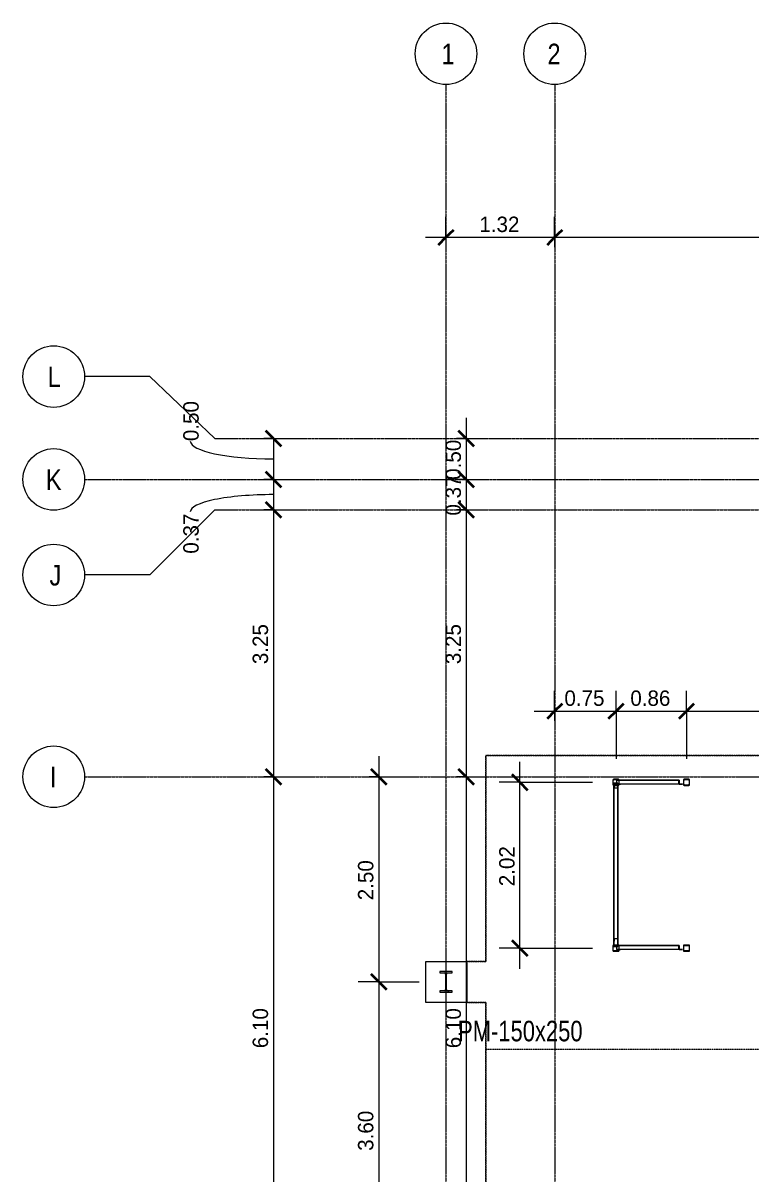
# Model space of a CAD drawing. Header units: centimetres. Extents: x -13763 to -5005, y -754 to 6606.
# Drawn here: x -13763 to -12877, y 5206 to 6606 of the extents above; entities that cross this region are included whole.
import ezdxf

# ---------------------------------------------------------------- set-up
doc = ezdxf.new("R2010")
doc.units = ezdxf.units.CM
doc.linetypes.add('_Overhead', pattern=[0.47625, 0.3175, -0.15875])
doc.linetypes.add('Grid Line', pattern=[2.2225, 1.27, -0.3175, 0.3175, -0.3175])
for name, color, linetype, lineweight in [('A-ANNO-DIMS', 7, 'Continuous', 9), ('A-ANNO-DIMS-125', 7, 'Continuous', 9), ('A-FLOR', 7, 'Continuous', 9), ('S-BEAM', 7, 'Continuous', 9), ('S-COLS', 7, 'Continuous', 9), ('S-COLS-IDEN', 7, 'Continuous', 9), ('S-GRID', 7, 'Continuous', 9), ('S-GRID-IDEN', 7, 'Continuous', 9)]:
    doc.layers.add(name, color=color, linetype=linetype, lineweight=lineweight)
doc.styles.add('Century Gothic', font='GOTHIC.TTF', dxfattribs={"width": 0.8, "height": 25})
doc.styles.add('Century Gothic_1', font='GOTHIC.TTF', dxfattribs={"height": 18.75})
doc.styles.add('Saira Condensed', font='SairaCondensed-Regular.ttf', dxfattribs={"height": 25})
doc.dimstyles.new('FCA_N_Cotas_E100', dxfattribs={"dimscale": 30.48, "dimtxt": 19.578155, "dimasz": 0.615157, "dimexe": 0.82021, "dimexo": 0.82021, "dimgap": 0.04101, "dimtad": 1, "dimlfac": 0.01, "dimrnd": 0.01, "dimzin": 0, "dimdsep": 46, "dimtxsty": 'Century Gothic_1', "dimblk1": 'OBLIQUE', "dimblk2": 'OBLIQUE', "dimsah": 1, "dimcen": 0.09, "dimdle": 0.82021, "dimadec": 3, "dimazin": 2, "dimtfac": 1, "dimtdec": 4, "dimtix": 1, "dimtmove": 1, "dimatfit": 3, "dimfxl": 1, "dimtvp": 1, "dimtolj": 1, "dimtzin": 0, "dimarcsym": 2})
doc.dimstyles.new('FCA_N_Cotas_E100_1', dxfattribs={"dimscale": 30.48, "dimtxt": 19.578155, "dimasz": 0.615157, "dimexe": 0.82021, "dimexo": 0.82021, "dimgap": 0.04101, "dimtad": 1, "dimlfac": 0.01, "dimrnd": 0.01, "dimzin": 0, "dimdsep": 46, "dimtxsty": 'Century Gothic_1', "dimblk1": 'OBLIQUE', "dimblk2": 'OBLIQUE', "dimsah": 1, "dimcen": 0.09, "dimdle": 0.82021, "dimadec": 3, "dimazin": 2, "dimtfac": 1, "dimtdec": 4, "dimtix": 1, "dimtmove": 0, "dimatfit": 3, "dimfxl": 1, "dimtvp": 1, "dimtolj": 1, "dimtzin": 0, "dimarcsym": 2})

# ---------------------------------------------------------------- blocks, each defined once
blk = doc.blocks.new('UC-Perfil universal-Pilar - 150 x 250-V14-N01 - Planta - Detalle planta 02')
at = {"layer": 'S-COLS'}
h = blk.add_hatch(dxfattribs=at)
h.set_pattern_fill('FP_18', color=256, style=0, pattern_type=2)
h.set_pattern_definition([(225, (-10281.46, 6171.33), (31.4309, -31.4309), []), (225, (-10281.46, 6123.703), (31.4309, -31.4309), [])])
h.paths.add_polyline_path([(7.5, 12.5), (-7.5, 12.5), (-7.5, 11), (-2, 11), (-0.9, 10.5), (-0.5, 9.4), (-0.5, -9.4), (-0.9, -10.5), (-2, -11), (-7.5, -11), (-7.5, -12.5), (7.5, -12.5), (7.5, -11), (2, -11), (0.9, -10.5), (0.5, -9.4), (0.5, 9.4), (0.9, 10.5), (2, 11), (7.5, 11)])
at = {"layer": 'S-COLS', "lineweight": 18}
for p, q in [((7.5, 12.5), (-7.5, 12.5)), ((-7.5, 12.5), (-7.5, 11)), ((-7.5, 11), (-2, 11)), ((-0.5, 9.4), (-0.5, -9.4)), ((0.5, -9.4), (0.5, 9.4)), ((2, 11), (7.5, 11)), ((7.5, 11), (7.5, 12.5)), ((-2, -11), (-7.5, -11)), ((-7.5, -11), (-7.5, -12.5)), ((-7.5, -12.5), (7.5, -12.5)), ((7.5, -11), (2, -11)), ((7.5, -12.5), (7.5, -11))]:
    blk.add_line(p, q, dxfattribs=at)
for centre, start, end in [((-2, 9.4), 0, 90), ((2, 9.4), 90, 180), ((-2, -9.4), 270, 0), ((2, -9.4), 180, 270)]:
    blk.add_arc(centre, 1.52, start, end, dxfattribs=at)
blk = doc.blocks.new('HSS Rectangular-Column - 75 x 75-1752346-N01 - Planta - Detalle planta 02')
at = {"layer": 'S-COLS'}
h = blk.add_hatch(dxfattribs=at)
h.set_pattern_fill('FP_21', color=256, style=0, pattern_type=2)
h.set_pattern_definition([(45, (9988.453, -6414.243), (-31.4309, 31.4309), []), (45, (9988.453, -6366.62), (-31.4309, 31.4309), [])])
h.paths.add_polyline_path([(-2.5, -3.8), (2.8, -3.8), (3.5, -3.5), (3.7, -2.8), (3.7, 2.8), (3.5, 3.5), (2.8, 3.7), (-2.8, 3.7), (-3.5, 3.5), (-3.8, 2.8), (-3.8, -2.8), (-3.5, -3.5), (-2.8, -3.8)])
h.paths.add_polyline_path([(2.4, -3.4), (-2.5, -3.3), (-3.1, -3.1), (-3.4, -2.4), (-3.4, 2.4), (-3.1, 3.1), (-2.4, 3.3), (2.4, 3.3), (3.1, 3.1), (3.3, 2.4), (3.3, -2.4), (3.1, -3.1)])
at = {"layer": 'S-COLS', "lineweight": 18}
for p, q in [((-3.8, 2.8), (-3.8, -2.8)), ((-3.4, -2.4), (-3.4, 2.4)), ((2.8, 3.7), (-2.8, 3.7)), ((-2.4, 3.3), (2.4, 3.3)), ((3.3, 2.4), (3.3, -2.4)), ((3.7, -2.8), (3.7, 2.8)), ((-2.8, -3.8), (2.8, -3.8)), ((2.4, -3.4), (-2.4, -3.4))]:
    blk.add_line(p, q, dxfattribs=at)
for centre, radius, start, end in [((-2.8, 2.8), 0.95, 90, 180), ((-2.4, 2.4), 0.952, 90, 180), ((2.4, 2.4), 0.953, 0, 90), ((2.8, 2.8), 0.95, 360, 90), ((-2.8, -2.8), 0.95, 180, 270), ((-2.4, -2.4), 0.953, 180, 270), ((2.4, -2.4), 0.952, 270, 0), ((2.8, -2.8), 0.95, 270, 360)]:
    blk.add_arc(centre, radius, start, end, dxfattribs=at)
blk = doc.blocks.new('HSS Rectangular-Column - 75 x 75-V18-N01 - Planta - Detalle planta 02')
at = {"layer": 'S-COLS', "lineweight": 18}
for p, q in [((-3.8, 2.8), (-3.8, -2.8)), ((-3.3, -2.4), (-3.3, 2.4)), ((2.8, 3.7), (-2.8, 3.7)), ((-2.4, 3.4), (2.4, 3.4)), ((3.4, 2.4), (3.4, -1.4)), ((3.7, 2.8), (3.7, 2.8)), ((3.7, -1.4), (3.7, 2.6)), ((-2.7, -3.8), (-2.4, -3.8)), ((-2, -3.3), (-2.1, -3.3)), ((-2.1, -3.8), (-2, -3.8)), ((-1.8, -3.3), (-2, -3.3)), ((-2, -3.8), (-1.8, -3.8)), ((2.2, -3.3), (-1.8, -3.3)), ((-1.8, -3.8), (2.2, -3.8)), ((2.3, -3.8), (2.8, -3.8)), ((3.4, -1.4), (3.4, -1.6)), ((3.4, -1.6), (3.4, -1.7)), ((3.4, -2), (3.4, -2.4)), ((3.7, -1.6), (3.7, -1.4)), ((3.7, -1.7), (3.7, -1.6)), ((3.7, -2.2), (3.7, -2)), ((3.7, -2.8), (3.7, -2.4))]:
    blk.add_line(p, q, dxfattribs=at)
for centre, radius, start, end in [((-2.8, 2.8), 0.95, 90, 180), ((-2.4, 2.4), 0.952, 90, 180), ((2.4, 2.4), 0.953, 24.3668, 90), ((2.8, 2.8), 0.95, 360, 90), ((2.4, 2.4), 0.953, 0, 10.924), ((-2.8, -2.8), 0.95, 180, 270), ((-2.4, -2.4), 0.953, 180, 246.9905), ((-2.4, -2.4), 0.953, 255.8268, 268.2371), ((2.4, -2.4), 0.952, 270, 0), ((2.8, -2.8), 0.95, 270, 360)]:
    blk.add_arc(centre, radius, start, end, dxfattribs=at)
blk = doc.blocks.new('HSS Rectangular-Column - 75 x 75-V20-N01 - Planta - Detalle planta 02')
at = {"layer": 'S-COLS'}
h = blk.add_hatch(dxfattribs=at)
h.set_pattern_fill('FP_23', color=256, style=0, pattern_type=2)
h.set_pattern_definition([(45, (9988.453, -6212.394), (-31.4309, 31.4309), []), (45, (9988.453, -6164.77), (-31.4309, 31.4309), [])])
h.paths.add_polyline_path([(-2.5, -3.8), (2.8, -3.8), (3.5, -3.5), (3.7, -2.8), (3.7, 2.8), (3.5, 3.5), (2.8, 3.7), (-2.8, 3.7), (-3.5, 3.5), (-3.8, 2.8), (-3.8, -2.8), (-3.5, -3.5), (-2.8, -3.8)])
h.paths.add_polyline_path([(2.4, -3.4), (-2.5, -3.3), (-3.1, -3.1), (-3.4, -2.4), (-3.4, 2.4), (-3.1, 3.1), (-2.4, 3.3), (2.4, 3.3), (3.1, 3.1), (3.3, 2.4), (3.3, -2.4), (3.1, -3.1)])
at = {"layer": 'S-COLS', "lineweight": 18}
for p, q in [((-3.8, 2.8), (-3.8, -2.8)), ((-3.4, -2.4), (-3.4, 2.4)), ((2.8, 3.7), (-2.8, 3.7)), ((-2.4, 3.3), (2.4, 3.3)), ((3.3, 2.4), (3.3, -2.4)), ((3.7, -2.8), (3.7, 2.8)), ((-2.8, -3.8), (2.8, -3.8)), ((2.4, -3.4), (-2.4, -3.4))]:
    blk.add_line(p, q, dxfattribs=at)
for centre, radius, start, end in [((-2.8, 2.8), 0.95, 90, 180), ((-2.4, 2.4), 0.952, 90, 180), ((2.4, 2.4), 0.953, 0, 90), ((2.8, 2.8), 0.95, 360, 90), ((-2.8, -2.8), 0.95, 180, 270), ((-2.4, -2.4), 0.953, 180, 270), ((2.4, -2.4), 0.952, 270, 0), ((2.8, -2.8), 0.95, 270, 360)]:
    blk.add_arc(centre, radius, start, end, dxfattribs=at)
blk = doc.blocks.new('HSS Rectangular-Column - 75 x 75-V21-N01 - Planta - Detalle planta 02')
at = {"layer": 'S-COLS'}
h = blk.add_hatch(dxfattribs=at)
h.set_pattern_fill('FP_24', color=256, style=0, pattern_type=2)
h.set_pattern_definition([(45, (10074.275, -6212.394), (-31.4309, 31.4309), []), (45, (10074.275, -6164.77), (-31.4309, 31.4309), [])])
h.paths.add_polyline_path([(2.8, -3.8), (3.5, -3.5), (3.7, -2.8), (3.6, 3.1), (3.5, 3.5), (2.8, 3.7), (-2.8, 3.7), (-3.5, 3.5), (-3.8, 2.8), (-3.8, -2.8), (-3.5, -3.5), (-2.8, -3.8)])
h.paths.add_polyline_path([(2.4, -3.4), (-2.4, -3.4), (-3.1, -3.1), (-3.4, -2.4), (-3.4, 2.4), (-3.1, 3.1), (-2.1, 3.3), (2.7, 3.2), (3.1, 3.1), (3.3, 2.4), (3.3, -2.4), (3.1, -3.1)])
at = {"layer": 'S-COLS', "lineweight": 18}
for p, q in [((-3.8, 2.8), (-3.8, -2.8)), ((-3.4, -2.4), (-3.4, 2.4)), ((-2.5, 3.7), (-2.7, 3.7)), ((-2, 3.7), (-2.1, 3.7)), ((-2.1, 3.3), (-2, 3.3)), ((-1.8, 3.7), (-2, 3.7)), ((-2, 3.3), (-1.8, 3.3)), ((2.2, 3.7), (-1.8, 3.7)), ((-1.8, 3.3), (2.2, 3.3)), ((2.8, 3.7), (2.3, 3.7)), ((3.3, 2.4), (3.3, -0.9)), ((3.7, -0.9), (3.7, 2.8)), ((-2.8, -3.8), (2.8, -3.8)), ((2.4, -3.4), (-2.4, -3.4)), ((3.3, -0.9), (3.3, -1)), ((3.3, -1), (3.3, -1.2)), ((3.3, -1.5), (3.3, -1.8)), ((3.3, -1.8), (3.3, -2.4)), ((3.7, -1), (3.7, -0.9)), ((3.7, -1.2), (3.7, -1)), ((3.7, -1.7), (3.7, -1.5)), ((3.7, -2.8), (3.7, -1.8))]:
    blk.add_line(p, q, dxfattribs=at)
for centre, radius, start, end in [((-2.8, 2.8), 0.95, 90, 180), ((-2.4, 2.4), 0.952, 113.0095, 180), ((-2.4, 2.4), 0.952, 96.4048, 113.0095), ((2.4, 2.4), 0.953, 73.7592, 90), ((2.8, 2.8), 0.95, 27.2909, 90), ((2.4, 2.4), 0.953, 0, 45), ((2.8, 2.8), 0.95, 360, 19.835), ((-2.8, -2.8), 0.95, 180, 270), ((-2.4, -2.4), 0.953, 180, 270), ((2.4, -2.4), 0.952, 270, 0), ((2.8, -2.8), 0.95, 270, 360)]:
    blk.add_arc(centre, radius, start, end, dxfattribs=at)
blk = doc.blocks.new('M_L Equal Angles - L51X51X3_2-V25-N01 - Planta - Detalle planta 02')
at = {"layer": 'S-BEAM', "color": 253, "true_color": 0xaaaaaa}
for p, q in [((-13043.1, 5680.6), (-13043.1, 5677.4)), ((-13038.1, 5680.6), (-13043.1, 5680.6)), ((-13043.1, 5586.1), (-13043.1, 5680.6)), ((-13043.1, 5677.4), (-13043, 5677.4)), ((-13043.1, 5582), (-13043.1, 5677.4)), ((-13042.8, 5677.5), (-13042.8, 5680)), ((-13042.8, 5581.5), (-13042.8, 5677.5)), ((-13042.2, 5680.4), (-13038.2, 5680.4)), ((-13038.1, 5680.5), (-13038.1, 5680.6)), ((-13038.1, 5581.6), (-13038.1, 5680.5)), ((-13038.1, 5680.5), (-13038.1, 5582.2)), ((-13043.1, 5491.5), (-13043.1, 5586.1)), ((-13043.1, 5488.3), (-13043.1, 5582)), ((-13042.8, 5578.4), (-13042.8, 5581.5)), ((-13042.8, 5488.4), (-13042.8, 5578.4)), ((-13038.1, 5582.2), (-13038.1, 5491.5)), ((-13038.1, 5491.4), (-13038.1, 5581.6)), ((-13043.1, 5491.5), (-13043, 5491.5)), ((-13043.1, 5488.3), (-13043.1, 5491.5)), ((-13043, 5488.3), (-13043.1, 5488.3)), ((-13042.8, 5490.9), (-13042.8, 5488.4)), ((-13042.5, 5491.5), (-13042.4, 5491.5)), ((-13042.4, 5491.5), (-13042.2, 5491.5)), ((-13042.2, 5491.5), (-13038.2, 5491.5)), ((-13038.2, 5491.3), (-13042.2, 5491.3)), ((-13038.1, 5491.5), (-13038.1, 5491.4))]:
    blk.add_line(p, q, dxfattribs=at)
for centre, major_axis, start_param, end_param in [((-13043, 5677.5), (0.159, 0), 4.712389, 6.283185), ((-13042.2, 5680), (0.635, 0), 1.570796, 3.141593), ((-13038.2, 5680.5), (0.159, 0), 4.712389, 6.283185), ((-13043, 5488.4), (0.159, 0), 4.712389, 6.283185), ((-13042.2, 5490.9), (0.635, 0), 1.844821, 3.141593), ((-13042.2, 5490.9), (0.635, 0), 1.583063, 1.832596), ((-13038.2, 5491.4), (0.159, 0), 4.712389, 6.283185)]:
    blk.add_ellipse(centre, major_axis=major_axis, ratio=0.636203, start_param=start_param, end_param=end_param, dxfattribs=at)
blk = doc.blocks.new('M_L Equal Angles - L51X51X3_2-1755620-N01 - Planta - Detalle planta 02')
at = {"layer": 'S-BEAM', "color": 253, "true_color": 0xaaaaaa}
for p, q in [((-13043.1, 5674.8), (-13043.1, 5678)), ((-13043.1, 5582), (-13043.1, 5678)), ((-13043, 5674.8), (-13043.1, 5674.8)), ((-13043.1, 5578), (-13043.1, 5674.8)), ((-13042.8, 5585.7), (-13042.8, 5677.9)), ((-13042.8, 5677.9), (-13042.8, 5675.4)), ((-13042.4, 5674.8), (-13042.5, 5674.8)), ((-13042.2, 5674.8), (-13042.4, 5674.8)), ((-13042.2, 5675), (-13038.2, 5675)), ((-13038.2, 5674.8), (-13042.2, 5674.8)), ((-13038.1, 5582.6), (-13038.1, 5674.9)), ((-13038.1, 5674.9), (-13038.1, 5674.8)), ((-13038.1, 5674.8), (-13038.1, 5582)), ((-13042.8, 5582.5), (-13042.8, 5585.7)), ((-13043.1, 5485.2), (-13043.1, 5582)), ((-13043.1, 5482.1), (-13043.1, 5578)), ((-13042.8, 5485.1), (-13042.8, 5582.5)), ((-13038.1, 5482.2), (-13038.1, 5582.6)), ((-13038.1, 5582), (-13038.1, 5482.2)), ((-13043, 5485.2), (-13043.1, 5485.2)), ((-13043.1, 5485.2), (-13043.1, 5482.1)), ((-13043.1, 5482.1), (-13038.1, 5482.1)), ((-13042.8, 5482.6), (-13042.8, 5485.1)), ((-13038.2, 5482.3), (-13042.2, 5482.3)), ((-13038.1, 5482.1), (-13038.1, 5482.2))]:
    blk.add_line(p, q, dxfattribs=at)
for centre, major_axis, start_param, end_param in [((-13043, 5677.9), (0.159, 0), 0, 1.570796), ((-13042.2, 5675.4), (0.635, 0), 3.141593, 4.443088), ((-13042.2, 5675.4), (0.635, 0), 4.45059, 4.704848), ((-13038.2, 5674.9), (0.159, 0), 0, 1.570796), ((-13043, 5485.1), (0.159, 0), 0, 1.570796), ((-13042.2, 5482.6), (0.635, 0), 3.141593, 4.712389), ((-13038.2, 5482.2), (0.159, 0), 0, 1.570796)]:
    blk.add_ellipse(centre, major_axis=major_axis, ratio=0.627492, start_param=start_param, end_param=end_param, dxfattribs=at)
blk = doc.blocks.new('M_L Equal Angles - L51X51X3_2-V26-N01 - Planta - Detalle planta 02')
at = {"layer": 'S-BEAM', "color": 253, "true_color": 0xaaaaaa}
for p, q in [((-13039.5, 5684.5), (-13039.7, 5684.5)), ((-13039.7, 5684.5), (-13039.7, 5680.6)), ((-12964, 5684.5), (-13039.5, 5684.5)), ((-13039.5, 5684.5), (-12964.9, 5684.5)), ((-13039.4, 5680.6), (-13039.4, 5684.3)), ((-12964.9, 5684.5), (-12964, 5684.5)), ((-12963.8, 5684.5), (-12964, 5684.5)), ((-12964, 5684.5), (-12963.8, 5684.5)), ((-12964, 5680.2), (-12964, 5684.3)), ((-12963.7, 5684.3), (-12963.7, 5680.3)), ((-13039.7, 5680.4), (-13039.7, 5679.4)), ((-13039.7, 5679.4), (-13038.2, 5679.4)), ((-13038.2, 5679.4), (-13039.7, 5679.4)), ((-13038.2, 5679.7), (-13038.8, 5679.7)), ((-13035.2, 5679.7), (-13038.1, 5679.7)), ((-13038.1, 5679.4), (-13035.1, 5679.4)), ((-12964.9, 5679.4), (-13038.1, 5679.4)), ((-12959.5, 5679.7), (-13035.2, 5679.7)), ((-13035.1, 5679.4), (-13035.1, 5679.6)), ((-12959.4, 5679.4), (-13035.1, 5679.4)), ((-12964, 5679.4), (-12964.9, 5679.4)), ((-12964, 5680), (-12964, 5680.2)), ((-12964, 5679.4), (-12964, 5679.6)), ((-12960.1, 5679.4), (-12964, 5679.4)), ((-12963.1, 5679.7), (-12960.1, 5679.7)), ((-12960.1, 5679.7), (-12959.5, 5679.7)), ((-12959.4, 5679.4), (-12960.1, 5679.4)), ((-12959.4, 5679.6), (-12959.4, 5679.4))]:
    blk.add_line(p, q, dxfattribs=at)
for centre, major_axis, start_param, end_param in [((-13039.5, 5684.3), (0, 0.159), 4.712389, 6.283185), ((-12963.8, 5684.3), (0, 0.159), 4.712389, 6.283185), ((-13038.8, 5680.3), (0, 0.635), 1.570796, 3.141593), ((-13035.2, 5679.6), (0, 0.159), 4.712389, 6.283185), ((-12963.1, 5680.3), (0, 0.635), 1.570796, 3.141593), ((-12959.5, 5679.6), (0, 0.159), 4.712389, 6.283185)]:
    blk.add_ellipse(centre, major_axis=major_axis, ratio=0.898794, start_param=start_param, end_param=end_param, dxfattribs=at)
blk = doc.blocks.new('M_L Equal Angles - L51X51X3_2-V27-N01 - Planta - Detalle planta 02')
at = {"layer": 'S-BEAM', "color": 253, "true_color": 0xaaaaaa}
for p, q in [((-13039.5, 5483.2), (-13039.7, 5483.2)), ((-13039.7, 5483.2), (-13039.7, 5482.3)), ((-13039.7, 5482.1), (-13039.7, 5478.1)), ((-13039.7, 5478.1), (-13035.1, 5478.1)), ((-12964.9, 5478.1), (-13039.7, 5478.1)), ((-13038.2, 5483.2), (-13039.5, 5483.2)), ((-13039.5, 5483.2), (-13038.2, 5483.2)), ((-13039.4, 5482.3), (-13039.4, 5483)), ((-13039.4, 5479), (-13039.4, 5482.1)), ((-13035.2, 5478.4), (-13038.8, 5478.4)), ((-12964, 5483.2), (-13038.1, 5483.2)), ((-13038.1, 5483.2), (-12964.9, 5483.2)), ((-12959.5, 5478.4), (-13035.2, 5478.4)), ((-13035.1, 5478.1), (-13035.1, 5478.2)), ((-12959.4, 5478.1), (-13035.1, 5478.1)), ((-12964.9, 5483.2), (-12964, 5483.2)), ((-12964, 5478.1), (-12964.9, 5478.1)), ((-12963.8, 5483.2), (-12964, 5483.2)), ((-12964, 5483.2), (-12963.8, 5483.2)), ((-12964, 5478.9), (-12964, 5483)), ((-12964, 5478.7), (-12964, 5478.9)), ((-12964, 5478.1), (-12964, 5478.2)), ((-12960.1, 5478.1), (-12964, 5478.1)), ((-12963.7, 5483), (-12963.7, 5479)), ((-12963.1, 5478.4), (-12960.1, 5478.4)), ((-12960.1, 5478.4), (-12959.5, 5478.4)), ((-12959.4, 5478.1), (-12960.1, 5478.1)), ((-12959.4, 5478.2), (-12959.4, 5478.1))]:
    blk.add_line(p, q, dxfattribs=at)
for centre, major_axis, start_param, end_param in [((-13039.5, 5483), (0, 0.159), 4.712389, 6.283185), ((-13038.8, 5479), (0, 0.635), 1.570796, 3.141593), ((-13035.2, 5478.2), (0, 0.159), 4.712389, 6.283185), ((-12963.8, 5483), (0, 0.159), 4.712389, 6.283185), ((-12963.1, 5479), (0, 0.635), 1.570796, 3.141593), ((-12959.5, 5478.2), (0, 0.159), 4.712389, 6.283185)]:
    blk.add_ellipse(centre, major_axis=major_axis, ratio=0.898794, start_param=start_param, end_param=end_param, dxfattribs=at)
blk = doc.blocks.new('Grid - 3mm-1819951-N01 - Planta - Detalle planta 02')
at = {"layer": 'S-GRID-IDEN', "color": 253, "true_color": 0xaaaaaa}
blk.add_circle((0, 0), 0.3, dxfattribs=at)
blk = doc.blocks.new('DIMBLOCK1-N01 - Planta - Detalle planta 02')
at = {"layer": 'A-ANNO-DIMS-125', "lineweight": 35}
for p, q in [((-13457.8, 6100.4), (-13467.2, 6109.8)), ((-13457.8, 6100.4), (-13448.4, 6091.1)), ((-13457.8, 6050.4), (-13467.2, 6059.8)), ((-13457.8, 6050.4), (-13448.4, 6041.1))]:
    blk.add_line(p, q, dxfattribs=at)
at = {"layer": 'A-ANNO-DIMS-125'}
for p, q in [((-13457.8, 6100.4), (-13469.5, 6100.4)), ((-13457.8, 6100.4), (-13457.8, 6050.4)), ((-13457.8, 6100.4), (-13432.8, 6100.4)), ((-13457.8, 6050.4), (-13469.5, 6050.4)), ((-13457.8, 6050.4), (-13432.8, 6050.4))]:
    blk.add_line(p, q, dxfattribs=at)
blk.add_ellipse((-13457.8, 6097.1), major_axis=(101.2, 0), ratio=0.214173, start_param=3.141593, end_param=4.712389, dxfattribs=at)
at = {"layer": 'A-ANNO-DIMS-125', "color": 0, "insert": (-13567.6, 6097.1), "char_height": 18.75, "width": 61.158, "attachment_point": 1, "rotation": 90, "line_spacing_factor": 0.984502, "style": 'Century Gothic_1'}
blk.add_mtext('0.50', dxfattribs=at)
blk = doc.blocks.new('_Oblique')
at = {"color": 0, "linetype": 'ByBlock', "lineweight": -2}
blk.add_line((-0.5, -0.5), (0.5, 0.5), dxfattribs=at)
blk = doc.blocks.new('DIMBLOCK2-N01 - Planta - Detalle planta 02')
at = {"layer": 'A-ANNO-DIMS-125'}
for p, q in [((-13457.8, 6050.4), (-13469.5, 6050.4)), ((-13457.8, 6050.4), (-13457.8, 6013.5)), ((-13457.8, 6050.4), (-13432.8, 6050.4)), ((-13457.8, 6013.5), (-13469.5, 6013.5)), ((-13457.8, 6013.5), (-13432.8, 6013.5))]:
    blk.add_line(p, q, dxfattribs=at)
at = {"layer": 'A-ANNO-DIMS-125', "lineweight": 35}
for p, q in [((-13457.8, 6050.4), (-13467.2, 6059.8)), ((-13457.8, 6050.4), (-13448.4, 6041.1)), ((-13457.8, 6013.5), (-13467.2, 6022.9)), ((-13457.8, 6013.5), (-13448.4, 6004.2))]:
    blk.add_line(p, q, dxfattribs=at)
at = {"layer": 'A-ANNO-DIMS-125'}
blk.add_ellipse((-13457.8, 6011.1), major_axis=(101.2, 0), ratio=0.206817, start_param=1.570796, end_param=3.141593, dxfattribs=at)
at = {"layer": 'A-ANNO-DIMS-125', "color": 0, "insert": (-13567.6, 5960.1), "char_height": 18.75, "width": 61.158, "attachment_point": 1, "rotation": 90, "line_spacing_factor": 0.984502, "style": 'Century Gothic_1'}
blk.add_mtext('0.37', dxfattribs=at)
blk = doc.blocks.new('DIMBLOCK3-N01 - Planta - Detalle planta 02')
at = {"layer": 'A-ANNO-DIMS-125', "lineweight": 35}
for p, q in [((-13457.8, 6013.5), (-13467.2, 6022.9)), ((-13457.8, 6013.5), (-13448.4, 6004.2)), ((-13457.8, 5688.5), (-13467.2, 5697.9)), ((-13457.8, 5688.5), (-13448.4, 5679.2))]:
    blk.add_line(p, q, dxfattribs=at)
at = {"layer": 'A-ANNO-DIMS-125'}
for p, q in [((-13457.8, 6013.5), (-13469.5, 6013.5)), ((-13457.8, 6013.5), (-13457.8, 5688.5)), ((-13457.8, 6013.5), (-13432.8, 6013.5)), ((-13457.8, 5688.5), (-13469.5, 5688.5)), ((-13457.8, 5688.5), (-13432.8, 5688.5))]:
    blk.add_line(p, q, dxfattribs=at)
at = {"layer": 'A-ANNO-DIMS-125', "color": 0, "insert": (-13483.1, 5825.6), "char_height": 18.75, "width": 61.158, "attachment_point": 1, "rotation": 90, "line_spacing_factor": 0.984502, "style": 'Century Gothic_1'}
blk.add_mtext('3.25', dxfattribs=at)
blk = doc.blocks.new('DIMBLOCK4-N01 - Planta - Detalle planta 02')
at = {"layer": 'A-ANNO-DIMS-125', "lineweight": 35}
for p, q in [((-13457.8, 5688.5), (-13467.2, 5697.9)), ((-13457.8, 5688.5), (-13448.4, 5679.2)), ((-13457.8, 5078.5), (-13467.2, 5087.9)), ((-13457.8, 5078.5), (-13448.4, 5069.2))]:
    blk.add_line(p, q, dxfattribs=at)
at = {"layer": 'A-ANNO-DIMS-125'}
for p, q in [((-13457.8, 5688.5), (-13469.5, 5688.5)), ((-13457.8, 5688.5), (-13457.8, 5078.5)), ((-13457.8, 5688.5), (-13432.8, 5688.5)), ((-13457.8, 5078.5), (-13469.5, 5078.5)), ((-13457.8, 5078.5), (-13432.8, 5078.5))]:
    blk.add_line(p, q, dxfattribs=at)
at = {"layer": 'A-ANNO-DIMS-125', "color": 0, "insert": (-13483.1, 5358.1), "char_height": 18.75, "width": 61.158, "attachment_point": 1, "rotation": 90, "line_spacing_factor": 0.984502, "style": 'Century Gothic_1'}
blk.add_mtext('6.10', dxfattribs=at)
blk = doc.blocks.new('DIMBLOCK11-N01 - Planta - Detalle planta 02')
at = {"layer": 'A-ANNO-DIMS-125'}
for p, q in [((-13222.9, 6125.4), (-13222.9, 6050.4)), ((-13222.9, 6100.4), (-13234.6, 6100.4)), ((-13222.9, 6100.4), (-13197.9, 6100.4)), ((-13222.9, 6050.4), (-13234.6, 6050.4)), ((-13222.9, 6050.4), (-13197.9, 6050.4))]:
    blk.add_line(p, q, dxfattribs=at)
at = {"layer": 'A-ANNO-DIMS-125', "lineweight": 35}
for p, q in [((-13222.9, 6100.4), (-13232.2, 6109.8)), ((-13222.9, 6100.4), (-13213.5, 6091.1)), ((-13222.9, 6050.4), (-13232.2, 6059.8)), ((-13222.9, 6050.4), (-13213.5, 6041.1))]:
    blk.add_line(p, q, dxfattribs=at)
at = {"layer": 'A-ANNO-DIMS-125', "color": 0, "insert": (-13248.1, 6050), "char_height": 18.75, "width": 61.158, "attachment_point": 1, "rotation": 90, "line_spacing_factor": 0.984502, "style": 'Century Gothic_1'}
blk.add_mtext('0.50', dxfattribs=at)
blk = doc.blocks.new('DIMBLOCK12-N01 - Planta - Detalle planta 02')
at = {"layer": 'A-ANNO-DIMS-125'}
for p, q in [((-13222.9, 6050.4), (-13234.6, 6050.4)), ((-13222.9, 6050.4), (-13222.9, 6013.5)), ((-13222.9, 6050.4), (-13197.9, 6050.4)), ((-13222.9, 6013.5), (-13234.6, 6013.5)), ((-13222.9, 6013.5), (-13197.9, 6013.5))]:
    blk.add_line(p, q, dxfattribs=at)
at = {"layer": 'A-ANNO-DIMS-125', "lineweight": 35}
for p, q in [((-13222.9, 6050.4), (-13232.2, 6059.8)), ((-13222.9, 6050.4), (-13213.5, 6041.1)), ((-13222.9, 6013.5), (-13232.2, 6022.9)), ((-13222.9, 6013.5), (-13213.5, 6004.2))]:
    blk.add_line(p, q, dxfattribs=at)
at = {"layer": 'A-ANNO-DIMS-125', "color": 0, "insert": (-13248.1, 6006.5), "char_height": 18.75, "width": 61.158, "attachment_point": 1, "rotation": 90, "line_spacing_factor": 0.984502, "style": 'Century Gothic_1'}
blk.add_mtext('0.37', dxfattribs=at)
blk = doc.blocks.new('DIMBLOCK13-N01 - Planta - Detalle planta 02')
at = {"layer": 'A-ANNO-DIMS-125', "lineweight": 35}
for p, q in [((-13222.9, 6013.5), (-13232.2, 6022.9)), ((-13222.9, 6013.5), (-13213.5, 6004.2)), ((-13222.9, 5688.5), (-13232.2, 5697.9)), ((-13222.9, 5688.5), (-13213.5, 5679.2))]:
    blk.add_line(p, q, dxfattribs=at)
at = {"layer": 'A-ANNO-DIMS-125'}
for p, q in [((-13222.9, 6013.5), (-13234.6, 6013.5)), ((-13222.9, 6013.5), (-13222.9, 5688.5)), ((-13222.9, 6013.5), (-13197.9, 6013.5)), ((-13222.9, 5688.5), (-13234.6, 5688.5)), ((-13222.9, 5688.5), (-13197.9, 5688.5))]:
    blk.add_line(p, q, dxfattribs=at)
at = {"layer": 'A-ANNO-DIMS-125', "color": 0, "insert": (-13248.1, 5825.6), "char_height": 18.75, "width": 61.158, "attachment_point": 1, "rotation": 90, "line_spacing_factor": 0.984502, "style": 'Century Gothic_1'}
blk.add_mtext('3.25', dxfattribs=at)
blk = doc.blocks.new('DIMBLOCK14-N01 - Planta - Detalle planta 02')
at = {"layer": 'A-ANNO-DIMS-125', "lineweight": 35}
for p, q in [((-13222.9, 5688.5), (-13232.2, 5697.9)), ((-13222.9, 5688.5), (-13213.5, 5679.2)), ((-13222.9, 5078.5), (-13232.2, 5087.9)), ((-13222.9, 5078.5), (-13213.5, 5069.2))]:
    blk.add_line(p, q, dxfattribs=at)
at = {"layer": 'A-ANNO-DIMS-125'}
for p, q in [((-13222.9, 5688.5), (-13234.6, 5688.5)), ((-13222.9, 5688.5), (-13222.9, 5078.5)), ((-13222.9, 5688.5), (-13197.9, 5688.5)), ((-13222.9, 5078.5), (-13234.6, 5078.5)), ((-13222.9, 5078.5), (-13197.9, 5078.5))]:
    blk.add_line(p, q, dxfattribs=at)
at = {"layer": 'A-ANNO-DIMS-125', "color": 0, "insert": (-13248.1, 5358.1), "char_height": 18.75, "width": 61.158, "attachment_point": 1, "rotation": 90, "line_spacing_factor": 0.984502, "style": 'Century Gothic_1'}
blk.add_mtext('6.10', dxfattribs=at)
blk = doc.blocks.new('DIMBLOCK21-N01 - Planta - Detalle planta 02')
at = {"layer": 'A-ANNO-DIMS-125'}
for p, q in [((-13247.6, 6345.2), (-13247.6, 6370.2)), ((-13115.2, 6345.2), (-13115.2, 6370.2)), ((-13272.6, 6345.2), (-13115.2, 6345.2)), ((-13247.6, 6345.2), (-13247.6, 6333.4)), ((-13115.2, 6345.2), (-13115.2, 6333.4))]:
    blk.add_line(p, q, dxfattribs=at)
at = {"layer": 'A-ANNO-DIMS-125', "lineweight": 35}
for p, q in [((-13247.6, 6345.2), (-13257, 6335.8)), ((-13247.6, 6345.2), (-13238.2, 6354.5)), ((-13115.2, 6345.2), (-13124.5, 6335.8)), ((-13115.2, 6345.2), (-13105.8, 6354.5))]:
    blk.add_line(p, q, dxfattribs=at)
at = {"layer": 'A-ANNO-DIMS-125', "color": 0, "insert": (-13206.9, 6370.4), "char_height": 18.75, "width": 61.158, "attachment_point": 1, "line_spacing_factor": 0.984502, "style": 'Century Gothic_1'}
blk.add_mtext('1.32', dxfattribs=at)
blk = doc.blocks.new('DIMBLOCK22-N01 - Planta - Detalle planta 02')
at = {"layer": 'A-ANNO-DIMS-125'}
for p, q in [((-13115.2, 6345.2), (-13115.2, 6370.2)), ((-12548.3, 6345.2), (-12548.3, 6370.2)), ((-13115.2, 6345.2), (-12548.3, 6345.2)), ((-13115.2, 6345.2), (-13115.2, 6333.4)), ((-12548.3, 6345.2), (-12548.3, 6333.4))]:
    blk.add_line(p, q, dxfattribs=at)
at = {"layer": 'A-ANNO-DIMS-125', "lineweight": 35}
for p, q in [((-13115.2, 6345.2), (-13124.5, 6335.8)), ((-13115.2, 6345.2), (-13105.8, 6354.5)), ((-12548.3, 6345.2), (-12557.7, 6335.8)), ((-12548.3, 6345.2), (-12538.9, 6354.5))]:
    blk.add_line(p, q, dxfattribs=at)
at = {"layer": 'A-ANNO-DIMS-125', "color": 0, "insert": (-12857.2, 6370.4), "char_height": 18.75, "width": 61.158, "attachment_point": 1, "line_spacing_factor": 0.984502, "style": 'Century Gothic_1'}
blk.add_mtext('5.67', dxfattribs=at)
blk = doc.blocks.new('DIMBLOCK25-N01 - Planta - Detalle planta 02')
at = {"layer": 'A-ANNO-DIMS-125'}
for p, q in [((-13329.5, 5713.5), (-13329.5, 5413.8)), ((-13329.5, 5688.5), (-13341.2, 5688.5)), ((-13329.5, 5688.5), (-13304.5, 5688.5)), ((-13329.5, 5438.8), (-13354.5, 5438.8)), ((-13329.5, 5438.8), (-13280.1, 5438.8))]:
    blk.add_line(p, q, dxfattribs=at)
at = {"layer": 'A-ANNO-DIMS-125', "lineweight": 35}
for p, q in [((-13329.5, 5688.5), (-13338.9, 5697.9)), ((-13329.5, 5688.5), (-13320.1, 5679.2)), ((-13329.5, 5438.8), (-13338.9, 5448.2)), ((-13329.5, 5438.8), (-13320.1, 5429.5))]:
    blk.add_line(p, q, dxfattribs=at)
at = {"layer": 'A-ANNO-DIMS-125', "color": 0, "insert": (-13354.8, 5538.2), "char_height": 18.75, "width": 61.158, "attachment_point": 1, "rotation": 90, "line_spacing_factor": 0.984502, "style": 'Century Gothic_1'}
blk.add_mtext('2.50', dxfattribs=at)
blk = doc.blocks.new('DIMBLOCK26-N01 - Planta - Detalle planta 02')
at = {"layer": 'A-ANNO-DIMS-125'}
for p, q in [((-13157.6, 5454.9), (-13157.6, 5706.8)), ((-13157.6, 5681.8), (-13182.6, 5681.8)), ((-13157.6, 5681.8), (-13069.2, 5681.8)), ((-13157.6, 5479.9), (-13182.6, 5479.9)), ((-13157.6, 5479.9), (-13069.2, 5479.9))]:
    blk.add_line(p, q, dxfattribs=at)
at = {"layer": 'A-ANNO-DIMS-125', "lineweight": 35}
for p, q in [((-13157.6, 5681.8), (-13166.9, 5691.1)), ((-13157.6, 5681.8), (-13148.2, 5672.4)), ((-13157.6, 5479.9), (-13166.9, 5489.3)), ((-13157.6, 5479.9), (-13148.2, 5470.5))]:
    blk.add_line(p, q, dxfattribs=at)
at = {"layer": 'A-ANNO-DIMS-125', "color": 0, "insert": (-13182.8, 5555.3), "char_height": 18.75, "width": 61.158, "attachment_point": 1, "rotation": 90, "line_spacing_factor": 0.984502, "style": 'Century Gothic_1'}
blk.add_mtext('2.02', dxfattribs=at)
blk = doc.blocks.new('DIMBLOCK27-N01 - Planta - Detalle planta 02')
at = {"layer": 'A-ANNO-DIMS-125'}
for p, q in [((-13115.2, 5768.3), (-13115.2, 5793.3)), ((-13040.4, 5768.3), (-13040.4, 5793.3)), ((-13140.2, 5768.3), (-13040.4, 5768.3)), ((-13115.2, 5768.3), (-13115.2, 5756.6)), ((-13040.4, 5768.3), (-13040.4, 5710.5))]:
    blk.add_line(p, q, dxfattribs=at)
at = {"layer": 'A-ANNO-DIMS-125', "lineweight": 35}
for p, q in [((-13115.2, 5768.3), (-13124.5, 5758.9)), ((-13115.2, 5768.3), (-13105.8, 5777.7)), ((-13040.4, 5768.3), (-13049.8, 5758.9)), ((-13040.4, 5768.3), (-13031, 5777.7))]:
    blk.add_line(p, q, dxfattribs=at)
at = {"layer": 'A-ANNO-DIMS-125', "color": 0, "insert": (-13103.3, 5793.6), "char_height": 18.75, "width": 61.158, "attachment_point": 1, "line_spacing_factor": 0.984502, "style": 'Century Gothic_1'}
blk.add_mtext('0.75', dxfattribs=at)
blk = doc.blocks.new('DIMBLOCK28-N01 - Planta - Detalle planta 02')
at = {"layer": 'A-ANNO-DIMS-125'}
for p, q in [((-13040.4, 5768.3), (-13040.4, 5793.3)), ((-12954.6, 5768.3), (-12954.6, 5793.3)), ((-13040.4, 5768.3), (-12954.6, 5768.3)), ((-13040.4, 5768.3), (-13040.4, 5710.5)), ((-12954.6, 5768.3), (-12954.6, 5710.5))]:
    blk.add_line(p, q, dxfattribs=at)
at = {"layer": 'A-ANNO-DIMS-125', "lineweight": 35}
for p, q in [((-13040.4, 5768.3), (-13049.8, 5758.9)), ((-13040.4, 5768.3), (-13031, 5777.7)), ((-12954.6, 5768.3), (-12964, 5758.9)), ((-12954.6, 5768.3), (-12945.2, 5777.7))]:
    blk.add_line(p, q, dxfattribs=at)
at = {"layer": 'A-ANNO-DIMS-125', "color": 0, "insert": (-13023, 5793.6), "char_height": 18.75, "width": 61.158, "attachment_point": 1, "line_spacing_factor": 0.984502, "style": 'Century Gothic_1'}
blk.add_mtext('0.86', dxfattribs=at)
blk = doc.blocks.new('DIMBLOCK29-N01 - Planta - Detalle planta 02')
at = {"layer": 'A-ANNO-DIMS-125'}
for p, q in [((-12954.6, 5768.3), (-12954.6, 5793.3)), ((-12694.4, 5768.3), (-12694.4, 5793.3)), ((-12954.6, 5768.3), (-12694.4, 5768.3)), ((-12954.6, 5768.3), (-12954.6, 5710.5)), ((-12694.4, 5768.3), (-12694.4, 5710.5))]:
    blk.add_line(p, q, dxfattribs=at)
at = {"layer": 'A-ANNO-DIMS-125', "lineweight": 35}
for p, q in [((-12954.6, 5768.3), (-12964, 5758.9)), ((-12954.6, 5768.3), (-12945.2, 5777.7)), ((-12694.4, 5768.3), (-12703.8, 5758.9)), ((-12694.4, 5768.3), (-12685, 5777.7))]:
    blk.add_line(p, q, dxfattribs=at)
at = {"layer": 'A-ANNO-DIMS-125', "color": 0, "insert": (-12850, 5793.6), "char_height": 18.75, "width": 61.158, "attachment_point": 1, "line_spacing_factor": 0.984502, "style": 'Century Gothic_1'}
blk.add_mtext('2.60', dxfattribs=at)
blk = doc.blocks.new('DIMBLOCK48-N01 - Planta - Detalle planta 02')
at = {"layer": 'A-ANNO-DIMS-125'}
for p, q in [((-13329.5, 5463.8), (-13329.5, 5078.5)), ((-13329.5, 5438.8), (-13354.5, 5438.8)), ((-13329.5, 5438.8), (-13280.1, 5438.8)), ((-13329.5, 5078.5), (-13341.2, 5078.5)), ((-13329.5, 5078.5), (-13304.5, 5078.5))]:
    blk.add_line(p, q, dxfattribs=at)
at = {"layer": 'A-ANNO-DIMS-125', "lineweight": 35}
for p, q in [((-13329.5, 5438.8), (-13338.9, 5448.2)), ((-13329.5, 5438.8), (-13320.1, 5429.5)), ((-13329.5, 5078.5), (-13338.9, 5087.9)), ((-13329.5, 5078.5), (-13320.1, 5069.2))]:
    blk.add_line(p, q, dxfattribs=at)
at = {"layer": 'A-ANNO-DIMS-125', "color": 0, "insert": (-13354.8, 5233.2), "char_height": 18.75, "width": 61.158, "attachment_point": 1, "rotation": 90, "line_spacing_factor": 0.984502, "style": 'Century Gothic_1'}
blk.add_mtext('3.60', dxfattribs=at)

msp = doc.modelspace()

# ---------------------------------------------------------------- linework, layer by layer
at = {"layer": 'A-FLOR', "color": 8, "linetype": '_Overhead', "true_color": 0x808080}
for p, q in [((-13199.046, 5463.839), (-13199.046, 5714.431)), ((-13199.046, 5714.431), (-12473.267, 5714.431)), ((-12473.267, 5714.431), (-13199.046, 5714.431)), ((-13199.046, 5714.431), (-13199.046, 5463.839)), ((-13222.096, 5463.839), (-13199.046, 5463.839)), ((-13199.046, 5463.839), (-13222.096, 5463.839)), ((-13222.096, 5463.839), (-13222.096, 5413.839)), ((-13199.046, 5413.839), (-13222.096, 5413.839)), ((-13222.096, 5413.839), (-13199.046, 5413.839)), ((-13199.046, 4783.734), (-13199.046, 5413.839)), ((-13199.046, 5413.839), (-13199.046, 4783.734)), ((-13199.046, 5356.876), (-12465.422, 5356.876)), ((-13199.046, 5356.876), (-12465.422, 5356.876))]:
    msp.add_line(p, q, dxfattribs=at)
at = {"layer": 'S-COLS'}
for p, q in [((-13272.096, 5463.839), (-13222.096, 5463.839)), ((-13272.096, 5413.839), (-13272.096, 5463.839)), ((-13222.096, 5463.839), (-13222.096, 5413.839)), ((-13222.096, 5413.839), (-13272.096, 5413.839))]:
    msp.add_line(p, q, dxfattribs=at)
at = {"layer": 'S-GRID', "color": 253, "linetype": 'Grid Line', "true_color": 0xaaaaaa}
for p, q in [((-13247.591, 6531.109), (-13247.591, 803.611)), ((-13115.164, 6531.109), (-13115.164, 803.611)), ((-13529.113, 6100.445), (-10816.285, 6100.445)), ((-13687.863, 6050.445), (-10657.535, 6050.445)), ((-13529.113, 6013.539), (-10816.285, 6013.539)), ((-13687.863, 5688.539), (-10657.535, 5688.539))]:
    msp.add_line(p, q, dxfattribs=at)
at = {"layer": 'S-GRID', "color": 253, "true_color": 0xaaaaaa}
for p, q in [((-13608.488, 6175.753), (-13687.863, 6175.753)), ((-13529.113, 6100.445), (-13608.488, 6175.753)), ((-13529.113, 6013.539), (-13608.488, 5934.164)), ((-13608.488, 5934.164), (-13687.863, 5934.164))]:
    msp.add_line(p, q, dxfattribs=at)

# ---------------------------------------------------------------- block references
at = {"layer": 'S-BEAM', "color": 253, "true_color": 0xaaaaaa}
for name in ['M_L Equal Angles - L51X51X3_2-V26-N01 - Planta - Detalle planta 02', 'M_L Equal Angles - L51X51X3_2-V25-N01 - Planta - Detalle planta 02', 'M_L Equal Angles - L51X51X3_2-1755620-N01 - Planta - Detalle planta 02', 'M_L Equal Angles - L51X51X3_2-V27-N01 - Planta - Detalle planta 02']:
    msp.add_blockref(name, (0, 0), dxfattribs=at)
at = {"layer": 'S-COLS'}
for name, p in [('HSS Rectangular-Column - 75 x 75-V18-N01 - Planta - Detalle planta 02', (-13040.404, 5681.754)), ('HSS Rectangular-Column - 75 x 75-1752346-N01 - Planta - Detalle planta 02', (-12954.582, 5681.754)), ('HSS Rectangular-Column - 75 x 75-V21-N01 - Planta - Detalle planta 02', (-13040.404, 5479.904)), ('HSS Rectangular-Column - 75 x 75-V20-N01 - Planta - Detalle planta 02', (-12954.582, 5479.904))]:
    msp.add_blockref(name, p, dxfattribs=at)
at = {"layer": 'S-COLS', "rotation": 180}
msp.add_blockref('UC-Perfil universal-Pilar - 150 x 250-V14-N01 - Planta - Detalle planta 02', (-13247.591, 5438.839), dxfattribs=at)
at = {"layer": 'S-GRID-IDEN', "color": 253, "true_color": 0xaaaaaa, "xscale": 125, "yscale": 125, "zscale": 125}
for p, rotation in [((-13247.591, 6568.609), 180), ((-13115.164, 6568.609), 180), ((-13725.363, 6175.753), 269.9999999999996), ((-13725.363, 6050.445), 269.9999999999996), ((-13725.363, 5934.164), 269.9999999999996), ((-13725.363, 5688.539), 269.9999999999996)]:
    msp.add_blockref('Grid - 3mm-1819951-N01 - Planta - Detalle planta 02', p, dxfattribs=dict(at, rotation=rotation))

# ---------------------------------------------------------------- texts
at = {"layer": 'S-COLS-IDEN', "insert": (-13232.81, 5391.497), "char_height": 25, "width": 196.41344, "attachment_point": 1, "style": 'Century Gothic'}
msp.add_mtext('PM-150x250', dxfattribs=at)
at = {"layer": 'S-GRID-IDEN', "color": 253, "true_color": 0xaaaaaa, "char_height": 25, "attachment_point": 1, "style": 'Saira Condensed'}
for s, insert, width in [('1', (-13252.998, 6580.924), 12.02531), ('2', (-13123.885, 6580.924), 20.04219), ('L', (-13732.908, 6187.927), 17.03586), ('K', (-13734.971, 6062.619), 22.04641), ('J', (-13730.471, 5946.338), 11.0232), ('I', (-13730.033, 5700.713), 10.02109)]:
    msp.add_mtext(s, dxfattribs=dict(at, insert=insert, width=width))

# ---------------------------------------------------------------- dimensions: what is measured, and where the dimension line sits
at = {"layer": 'A-ANNO-DIMS'}
for base, p1, p2, override, picture, middle in [((-13115.164, 6345.156), (-13247.591, 6358.414), (-13115.164, 6358.414), {"dimpost": '<>', "dimfxl": 132.426263}, 'DIMBLOCK21-N01 - Planta - Detalle planta 02', (-13181.377, 6356.252)), ((-12548.304, 6345.156), (-13115.164, 6358.414), (-12548.304, 6358.414), {"dimpost": '<>', "dimfxl": 566.859958}, 'DIMBLOCK22-N01 - Planta - Detalle planta 02', (-12831.734, 6356.252)), ((-13040.404, 5768.301), (-13115.164, 5781.56), (-13040.404, 5685.504), {"dimpost": '<>', "dimfxl": 121.720073}, 'DIMBLOCK27-N01 - Planta - Detalle planta 02', (-13077.784, 5779.398)), ((-12954.582, 5768.301), (-13040.404, 5685.504), (-12954.582, 5685.504), {"dimpost": '<>', "dimfxl": 85.822135}, 'DIMBLOCK28-N01 - Planta - Detalle planta 02', (-12997.493, 5779.398)), ((-12694.415, 5768.301), (-12954.582, 5685.504), (-12694.415, 5685.504), {"dimpost": '<>', "dimfxl": 260.166431}, 'DIMBLOCK29-N01 - Planta - Detalle planta 02', (-12824.498, 5779.398))]:
    dim = msp.add_linear_dim(base=base, p1=p1, p2=p2, dimstyle='FCA_N_Cotas_E100_1', override=override, dxfattribs=at)
    dim.commit()
    dim.dimension.update_dxf_attribs({"geometry": picture, "text_midpoint": middle})
for base, p1, p2, override, picture, middle in [((-13457.786, 6050.445), (-13444.528, 6100.445), (-13444.528, 6050.445), {"dimpost": '<>', "dimfxl": 50}, 'DIMBLOCK1-N01 - Planta - Detalle planta 02', (-13555.135, 6127.698)), ((-13457.786, 6013.539), (-13444.528, 6050.445), (-13444.528, 6013.539), {"dimpost": '<>', "dimfxl": 36.905634}, 'DIMBLOCK2-N01 - Planta - Detalle planta 02', (-13555.135, 5990.676))]:
    dim = msp.add_linear_dim(base=base, p1=p1, p2=p2, angle=90, dimstyle='FCA_N_Cotas_E100', override=override, dxfattribs=at)
    dim.commit()
    dim.dimension.update_dxf_attribs({"geometry": picture, "text_midpoint": middle, "dimtype": 160, "text_rotation": 90})
for base, p1, p2, override, picture, middle in [((-13222.864, 6050.445), (-13209.605, 6100.445), (-13209.605, 6050.445), {"dimpost": '<>', "dimfxl": 50}, 'DIMBLOCK11-N01 - Planta - Detalle planta 02', (-13233.96, 6075.445)), ((-13222.864, 6013.539), (-13209.605, 6050.445), (-13209.605, 6013.539), {"dimpost": '<>', "dimfxl": 36.905634}, 'DIMBLOCK12-N01 - Planta - Detalle planta 02', (-13233.96, 6031.992)), ((-13457.786, 5688.539), (-13444.528, 6013.539), (-13444.528, 5688.539), {"dimpost": '<>', "dimfxl": 325}, 'DIMBLOCK3-N01 - Planta - Detalle planta 02', (-13468.883, 5851.039)), ((-13222.864, 5688.539), (-13209.605, 6013.539), (-13209.605, 5688.539), {"dimpost": '<>', "dimfxl": 325}, 'DIMBLOCK13-N01 - Planta - Detalle planta 02', (-13233.96, 5851.039)), ((-13329.504, 5438.839), (-13316.246, 5688.539), (-13255.091, 5438.839), {"dimpost": '<>', "dimfxl": 257.079636}, 'DIMBLOCK25-N01 - Planta - Detalle planta 02', (-13340.6, 5563.689)), ((-13457.786, 5078.539), (-13444.528, 5688.539), (-13444.528, 5078.539), {"dimpost": '<>', "dimfxl": 610}, 'DIMBLOCK4-N01 - Planta - Detalle planta 02', (-13468.883, 5383.539)), ((-13222.864, 5078.539), (-13209.605, 5688.539), (-13209.605, 5078.539), {"dimpost": '<>', "dimfxl": 610}, 'DIMBLOCK14-N01 - Planta - Detalle planta 02', (-13233.96, 5383.539)), ((-13157.564, 5681.754), (-13044.154, 5479.904), (-13044.154, 5681.754), {"dimpost": '<>', "dimfxl": 201.849766}, 'DIMBLOCK26-N01 - Planta - Detalle planta 02', (-13168.661, 5580.829)), ((-13329.504, 5078.539), (-13255.091, 5438.839), (-13316.246, 5078.539), {"dimpost": '<>', "dimfxl": 365.453363}, 'DIMBLOCK48-N01 - Planta - Detalle planta 02', (-13340.6, 5258.689))]:
    dim = msp.add_linear_dim(base=base, p1=p1, p2=p2, angle=90, dimstyle='FCA_N_Cotas_E100_1', override=override, dxfattribs=at)
    dim.commit()
    dim.dimension.update_dxf_attribs({"geometry": picture, "text_midpoint": middle})

doc.saveas('drawing.dxf')
